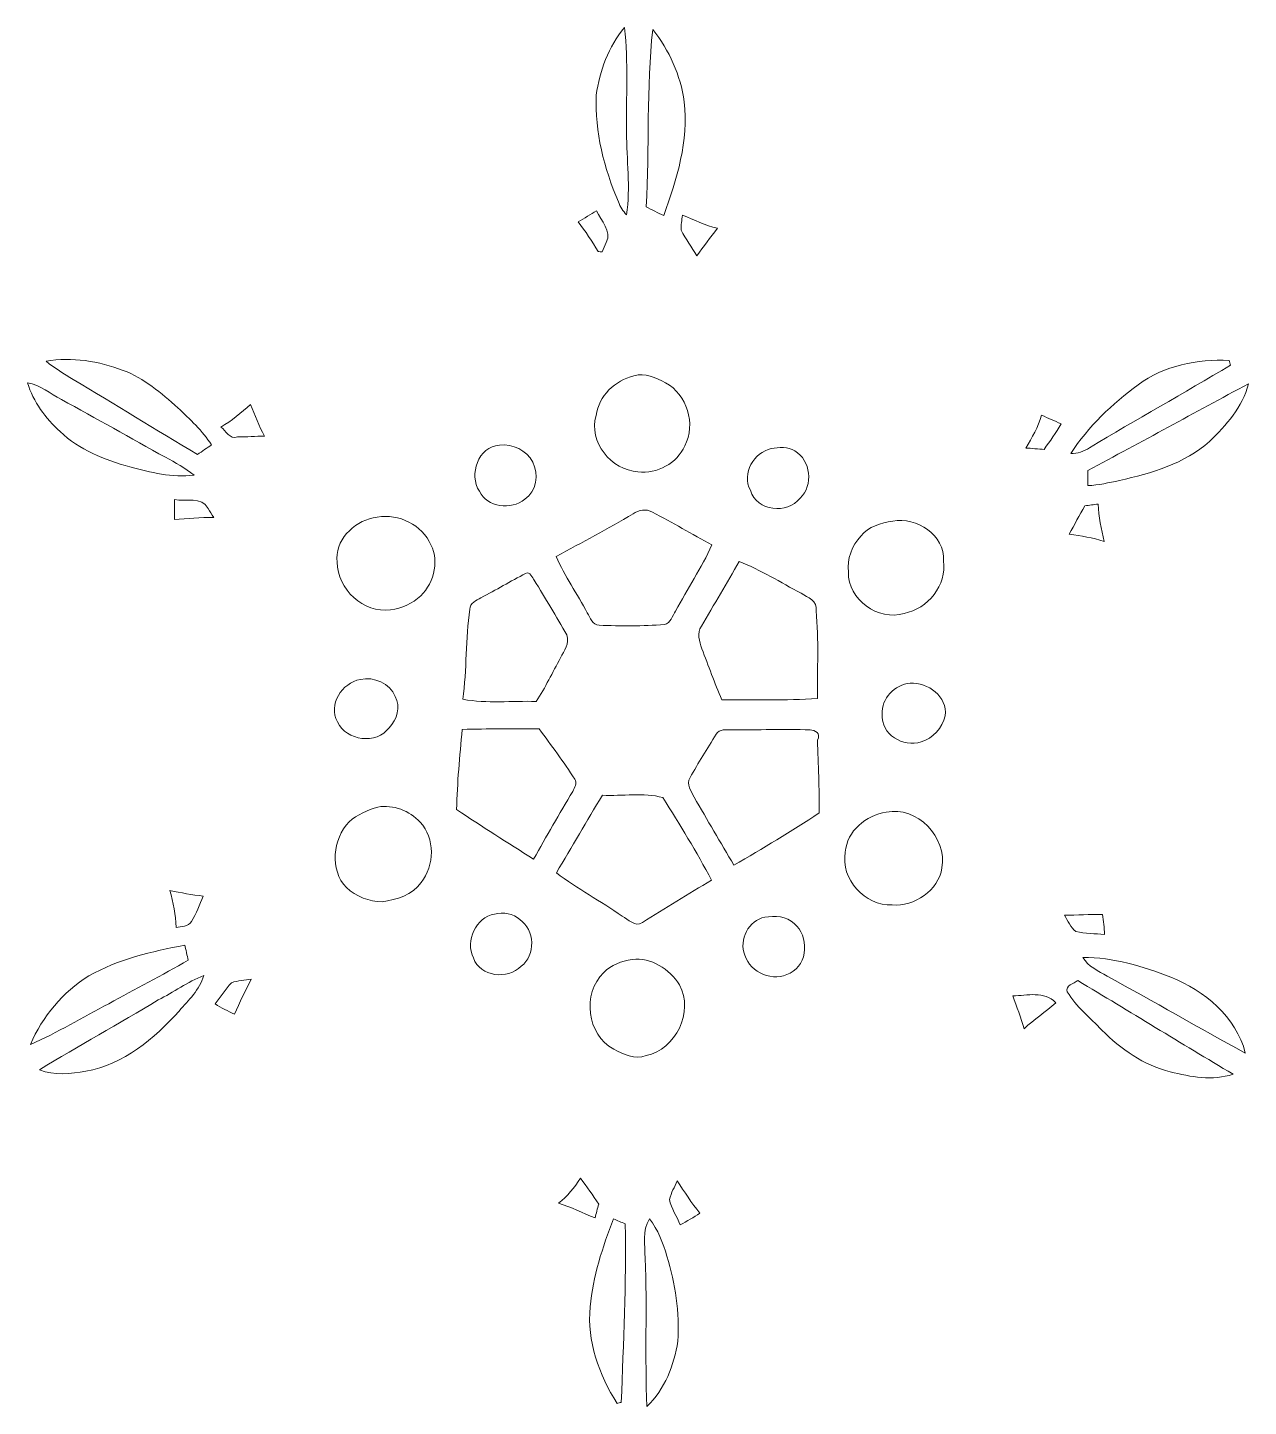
# Model space of a CAD drawing. Header units: centimetres. Extents: x -15.2 to 15.2, y -16.1 to 16.1.
# Drawn here: x -13.16 to 13.46, y -15.01 to 15.07 of the extents above; entities that cross this region are included whole.
import ezdxf

# ---------------------------------------------------------------- set-up
doc = ezdxf.new("R2010")
doc.units = ezdxf.units.CM
doc.header["$MEASUREMENT"] = 0
doc.layers.add('Layer 1', color=7, linetype='Continuous')

msp = doc.modelspace()

# ---------------------------------------------------------------- linework, layer by layer
at = {"layer": 'Layer 1', "color": 251, "lineweight": 9}
for points, knots in [([(-0.75841, 13.59229), (-0.79615, 12.79113), (-0.58731, 11.99915), (-0.27722, 11.26608), (-0.27722, 11.26608), (-0.23841, 11.15989), (-0.17597, 11.06499), (-0.09977, 10.98244), (-0.09977, 10.98244), (-0.00734, 11.57934), (-0.10224, 12.18506), (-0.09695, 12.78549), (-0.09695, 12.78549), (-0.116, 13.54608), (-0.05285, 14.31125), (-0.14493, 15.06831), (-0.14493, 15.06831), (-0.49488, 14.6531), (-0.68503, 14.12499), (-0.75841, 13.59229), (-0.75841, 13.59229), (-0.75841, 13.59229), (-0.75841, 13.59229), (-0.75841, 13.59229)], [0, 0, 0, 0, 0.14285714, 0.14285714, 0.14285714, 0.14285714, 0.28571429, 0.28571429, 0.28571429, 0.28571429, 0.42857143, 0.42857143, 0.42857143, 0.42857143, 0.57142857, 0.57142857, 0.57142857, 0.57142857, 0.71428571, 0.71428571, 0.71428571, 0.71428571, 1, 1, 1, 1]), ([(0.3278, 11.15918), (0.45374, 11.09145), (0.58215, 11.02725), (0.71303, 10.96904), (0.71303, 10.96904), (1.0009, 11.76032), (1.2549, 12.59922), (1.15929, 13.45118), (1.15929, 13.45118), (1.07992, 14.02868), (0.83121, 14.57125), (0.47314, 15.0281), (0.47314, 15.0281), (0.3285, 13.74363), (0.4047, 12.44718), (0.3278, 11.15918), (0.3278, 11.15918), (0.3278, 11.15918), (0.3278, 11.15918), (0.3278, 11.15918)], [0, 0, 0, 0, 0.16666667, 0.16666667, 0.16666667, 0.16666667, 0.33333333, 0.33333333, 0.33333333, 0.33333333, 0.5, 0.5, 0.5, 0.5, 0.66666667, 0.66666667, 0.66666667, 0.66666667, 1, 1, 1, 1]), ([(-1.15317, 10.83145), (-0.99865, 10.6219), (-0.84449, 10.41059), (-0.72066, 10.18058), (-0.72066, 10.18058), (-0.69879, 10.17987), (-0.65469, 10.17846), (-0.63282, 10.17776), (-0.63282, 10.17776), (-0.60319, 10.24514), (-0.57214, 10.31216), (-0.54392, 10.38025), (-0.54392, 10.38025), (-0.40916, 10.6272), (-0.66245, 10.85015), (-0.751, 11.07028), (-0.751, 11.07028), (-0.88647, 10.99303), (-1.01876, 10.90977), (-1.15317, 10.83145), (-1.15317, 10.83145), (-1.15317, 10.83145), (-1.15317, 10.83145), (-1.15317, 10.83145)], [0, 0, 0, 0, 0.14285714, 0.14285714, 0.14285714, 0.14285714, 0.28571429, 0.28571429, 0.28571429, 0.28571429, 0.42857143, 0.42857143, 0.42857143, 0.42857143, 0.57142857, 0.57142857, 0.57142857, 0.57142857, 0.71428571, 0.71428571, 0.71428571, 0.71428571, 1, 1, 1, 1]), ([(1.1226, 10.97433), (1.1032, 10.86708), (1.08874, 10.75913), (1.09297, 10.64942), (1.09297, 10.64942), (1.18857, 10.45291), (1.3191, 10.27406), (1.43622, 10.08921), (1.43622, 10.08921), (1.58157, 10.29206), (1.72762, 10.4942), (1.88425, 10.68858), (1.88425, 10.68858), (1.61755, 10.74855), (1.37555, 10.8759), (1.1226, 10.97433), (1.1226, 10.97433), (1.1226, 10.97433), (1.1226, 10.97433), (1.1226, 10.97433)], [0, 0, 0, 0, 0.16666667, 0.16666667, 0.16666667, 0.16666667, 0.33333333, 0.33333333, 0.33333333, 0.33333333, 0.5, 0.5, 0.5, 0.5, 0.66666667, 0.66666667, 0.66666667, 0.66666667, 1, 1, 1, 1]), ([(-12.75568, 7.78839), (-12.5673, 7.64164), (-12.36551, 7.51393), (-12.16266, 7.38799), (-12.16266, 7.38799), (-11.25461, 6.85212), (-10.36102, 6.29226), (-9.45333, 5.75604), (-9.45333, 5.75604), (-9.35103, 5.82624), (-9.24906, 5.8968), (-9.14606, 5.96559), (-9.14606, 5.96559), (-9.35067, 6.26968), (-9.61596, 6.52615), (-9.88337, 6.77416), (-9.88337, 6.77416), (-10.24249, 7.09448), (-10.61856, 7.41621), (-11.07435, 7.59013), (-11.07435, 7.59013), (-11.60528, 7.79298), (-12.19089, 7.88611), (-12.75568, 7.78839), (-12.75568, 7.78839), (-12.75568, 7.78839), (-12.75568, 7.78839), (-12.75568, 7.78839)], [0, 0, 0, 0, 0.125, 0.125, 0.125, 0.125, 0.25, 0.25, 0.25, 0.25, 0.375, 0.375, 0.375, 0.375, 0.5, 0.5, 0.5, 0.5, 0.625, 0.625, 0.625, 0.625, 0.75, 0.75, 0.75, 0.75, 1, 1, 1, 1]), ([(11.05577, 7.2751), (10.48815, 6.86235), (9.9685, 6.36635), (9.58679, 5.77403), (9.58679, 5.77403), (9.73391, 5.76839), (9.87326, 5.81954), (9.99461, 5.90138), (9.99461, 5.90138), (11.01096, 6.51592), (12.05272, 7.08813), (13.06766, 7.70514), (13.06766, 7.70514), (13.06096, 7.73089), (13.04826, 7.7824), (13.04191, 7.8078), (13.04191, 7.8078), (12.3494, 7.8332), (11.62056, 7.69773), (11.05577, 7.2751), (11.05577, 7.2751), (11.05577, 7.2751), (11.05577, 7.2751), (11.05577, 7.2751)], [0, 0, 0, 0, 0.14285714, 0.14285714, 0.14285714, 0.14285714, 0.28571429, 0.28571429, 0.28571429, 0.28571429, 0.42857143, 0.42857143, 0.42857143, 0.42857143, 0.57142857, 0.57142857, 0.57142857, 0.57142857, 0.71428571, 0.71428571, 0.71428571, 0.71428571, 1, 1, 1, 1]), ([(0.0611, 7.46807), (-0.34883, 7.37494), (-0.70196, 7.03098), (-0.76335, 6.60765), (-0.76335, 6.60765), (-0.93268, 6.02944), (-0.43315, 5.4082), (0.15035, 5.37927), (0.15035, 5.37927), (0.56275, 5.32424), (1.00407, 5.55813), (1.16988, 5.94372), (1.16988, 5.94372), (1.41753, 6.41679), (1.22244, 7.06414), (0.75113, 7.32026), (0.75113, 7.32026), (0.54087, 7.42785), (0.3031, 7.55274), (0.0611, 7.46807), (0.0611, 7.46807), (0.0611, 7.46807), (0.0611, 7.46807), (0.0611, 7.46807)], [0, 0, 0, 0, 0.14285714, 0.14285714, 0.14285714, 0.14285714, 0.28571429, 0.28571429, 0.28571429, 0.28571429, 0.42857143, 0.42857143, 0.42857143, 0.42857143, 0.57142857, 0.57142857, 0.57142857, 0.57142857, 0.71428571, 0.71428571, 0.71428571, 0.71428571, 1, 1, 1, 1]), ([(-13.1582, 7.31708), (-13.03861, 6.90151), (-12.76098, 6.54661), (-12.45088, 6.2531), (-12.45088, 6.2531), (-12.02861, 5.85729), (-11.47969, 5.63962), (-10.93147, 5.48298), (-10.93147, 5.48298), (-10.47427, 5.36727), (-10.00577, 5.24028), (-9.52953, 5.30343), (-9.52953, 5.30343), (-9.72391, 5.45477), (-9.93664, 5.5793), (-10.15465, 5.69289), (-10.15465, 5.69289), (-10.91066, 6.11199), (-11.66066, 6.54203), (-12.42055, 6.95372), (-12.42055, 6.95372), (-12.66361, 7.07719), (-12.88021, 7.27757), (-13.1582, 7.31708), (-13.1582, 7.31708), (-13.1582, 7.31708), (-13.1582, 7.31708), (-13.1582, 7.31708)], [0, 0, 0, 0, 0.125, 0.125, 0.125, 0.125, 0.25, 0.25, 0.25, 0.25, 0.375, 0.375, 0.375, 0.375, 0.5, 0.5, 0.5, 0.5, 0.625, 0.625, 0.625, 0.625, 0.75, 0.75, 0.75, 0.75, 1, 1, 1, 1]), ([(9.95792, 5.4075), (9.96004, 5.29567), (9.95228, 5.18842), (9.95933, 5.07483), (9.95933, 5.07483), (10.19111, 5.08752), (10.41936, 5.13692), (10.64584, 5.18666), (10.64584, 5.18666), (11.34399, 5.34611), (12.06506, 5.55002), (12.61081, 6.03897), (12.61081, 6.03897), (12.97347, 6.38998), (13.33648, 6.79109), (13.4596, 7.29415), (13.4596, 7.29415), (12.28908, 6.6722), (11.1302, 6.02662), (9.95792, 5.4075), (9.95792, 5.4075), (9.95792, 5.4075), (9.95792, 5.4075), (9.95792, 5.4075)], [0, 0, 0, 0, 0.14285714, 0.14285714, 0.14285714, 0.14285714, 0.28571429, 0.28571429, 0.28571429, 0.28571429, 0.42857143, 0.42857143, 0.42857143, 0.42857143, 0.57142857, 0.57142857, 0.57142857, 0.57142857, 0.71428571, 0.71428571, 0.71428571, 0.71428571, 1, 1, 1, 1]), ([(-8.94392, 6.35435), (-8.83068, 6.27251), (-8.75835, 6.07742), (-8.58091, 6.13845), (-8.58091, 6.13845), (-8.38441, 6.1388), (-8.18792, 6.15115), (-7.99142, 6.1568), (-7.99142, 6.1568), (-8.11066, 6.37693), (-8.20519, 6.60906), (-8.29551, 6.84224), (-8.29551, 6.84224), (-8.50401, 6.66973), (-8.70685, 6.487), (-8.94392, 6.35435), (-8.94392, 6.35435), (-8.94392, 6.35435), (-8.94392, 6.35435), (-8.94392, 6.35435)], [0, 0, 0, 0, 0.16666667, 0.16666667, 0.16666667, 0.16666667, 0.33333333, 0.33333333, 0.33333333, 0.33333333, 0.5, 0.5, 0.5, 0.5, 0.66666667, 0.66666667, 0.66666667, 0.66666667, 1, 1, 1, 1]), ([(8.95074, 6.61047), (8.87559, 6.35435), (8.73872, 6.12575), (8.60855, 5.89574), (8.60855, 5.89574), (8.70697, 5.88833), (8.90453, 5.87422), (9.00294, 5.86681), (9.00294, 5.86681), (9.13666, 6.04567), (9.26683, 6.22841), (9.37371, 6.42455), (9.37371, 6.42455), (9.23295, 6.48664), (9.0915, 6.54873), (8.95074, 6.61047), (8.95074, 6.61047), (8.95074, 6.61047), (8.95074, 6.61047), (8.95074, 6.61047)], [0, 0, 0, 0, 0.16666667, 0.16666667, 0.16666667, 0.16666667, 0.33333333, 0.33333333, 0.33333333, 0.33333333, 0.5, 0.5, 0.5, 0.5, 0.66666667, 0.66666667, 0.66666667, 0.66666667, 1, 1, 1, 1]), ([(-2.86872, 5.95501), (-3.33369, 5.9356), (-3.5457, 5.31189), (-3.30758, 4.95312), (-3.30758, 4.95312), (-3.13966, 4.59646), (-2.60908, 4.5379), (-2.3198, 4.77708), (-2.3198, 4.77708), (-2.05663, 4.9457), (-2.01253, 5.32318), (-2.14306, 5.58918), (-2.14306, 5.58918), (-2.2817, 5.83965), (-2.58262, 5.99946), (-2.86872, 5.95501), (-2.86872, 5.95501), (-2.86872, 5.95501), (-2.86872, 5.95501), (-2.86872, 5.95501)], [0, 0, 0, 0, 0.16666667, 0.16666667, 0.16666667, 0.16666667, 0.33333333, 0.33333333, 0.33333333, 0.33333333, 0.5, 0.5, 0.5, 0.5, 0.66666667, 0.66666667, 0.66666667, 0.66666667, 1, 1, 1, 1]), ([(3.05759, 5.88833), (2.67659, 5.79485), (2.40742, 5.35035), (2.60004, 4.97357), (2.60004, 4.97357), (2.74221, 4.51532), (3.40613, 4.44335), (3.6873, 4.80247), (3.6873, 4.80247), (3.97799, 5.0847), (3.91696, 5.62551), (3.56982, 5.834), (3.56982, 5.834), (3.41989, 5.93243), (3.22516, 5.9095), (3.05759, 5.88833), (3.05759, 5.88833), (3.05759, 5.88833), (3.05759, 5.88833), (3.05759, 5.88833)], [0, 0, 0, 0, 0.16666667, 0.16666667, 0.16666667, 0.16666667, 0.33333333, 0.33333333, 0.33333333, 0.33333333, 0.5, 0.5, 0.5, 0.5, 0.66666667, 0.66666667, 0.66666667, 0.66666667, 1, 1, 1, 1]), ([(-9.95639, 4.76932), (-9.95428, 4.62468), (-9.95357, 4.47898), (-9.95815, 4.33364), (-9.95815, 4.33364), (-9.6731, 4.3608), (-9.38771, 4.38303), (-9.10091, 4.37844), (-9.10091, 4.37844), (-9.14042, 4.44582), (-9.18134, 4.51285), (-9.22473, 4.57706), (-9.22473, 4.57706), (-9.35914, 4.84552), (-9.71756, 4.72099), (-9.95639, 4.76932), (-9.95639, 4.76932), (-9.95639, 4.76932), (-9.95639, 4.76932), (-9.95639, 4.76932)], [0, 0, 0, 0, 0.16666667, 0.16666667, 0.16666667, 0.16666667, 0.33333333, 0.33333333, 0.33333333, 0.33333333, 0.5, 0.5, 0.5, 0.5, 0.66666667, 0.66666667, 0.66666667, 0.66666667, 1, 1, 1, 1]), ([(0.0431, 4.46135), (-0.5037, 4.12973), (-1.07344, 3.83834), (-1.63259, 3.52895), (-1.63259, 3.52895), (-1.44244, 3.09962), (-1.17433, 2.71192), (-0.95596, 2.29741), (-0.95596, 2.29741), (-0.88435, 2.20215), (-0.84449, 2.03034), (-0.69844, 2.02929), (-0.69844, 2.02929), (-0.22395, 2.01412), (0.25371, 2.00353), (0.72714, 2.04869), (0.72714, 2.04869), (0.86896, 2.06844), (0.89788, 2.23954), (0.97126, 2.33656), (0.97126, 2.33656), (1.22173, 2.82516), (1.5417, 3.27636), (1.76043, 3.78084), (1.76043, 3.78084), (1.32721, 4.01579), (0.906, 4.27366), (0.46467, 4.49345), (0.46467, 4.49345), (0.33415, 4.58128), (0.16658, 4.54142), (0.0431, 4.46135), (0.0431, 4.46135), (0.0431, 4.46135), (0.0431, 4.46135), (0.0431, 4.46135)], [0, 0, 0, 0, 0.1, 0.1, 0.1, 0.1, 0.2, 0.2, 0.2, 0.2, 0.3, 0.3, 0.3, 0.3, 0.4, 0.4, 0.4, 0.4, 0.5, 0.5, 0.5, 0.5, 0.6, 0.6, 0.6, 0.6, 0.7, 0.7, 0.7, 0.7, 0.8, 0.8, 0.8, 0.8, 1, 1, 1, 1]), ([(9.89054, 4.6335), (9.78048, 4.42713), (9.66265, 4.22498), (9.55435, 4.0179), (9.55435, 4.0179), (9.81081, 3.98298), (10.06727, 3.93712), (10.31458, 3.85739), (10.31458, 3.85739), (10.24895, 4.12585), (10.19111, 4.39679), (10.18652, 4.67442), (10.18652, 4.67442), (10.08563, 4.66208), (9.98966, 4.64796), (9.89054, 4.6335), (9.89054, 4.6335), (9.89054, 4.6335), (9.89054, 4.6335), (9.89054, 4.6335)], [0, 0, 0, 0, 0.16666667, 0.16666667, 0.16666667, 0.16666667, 0.33333333, 0.33333333, 0.33333333, 0.33333333, 0.5, 0.5, 0.5, 0.5, 0.66666667, 0.66666667, 0.66666667, 0.66666667, 1, 1, 1, 1]), ([(-5.62075, 4.37103), (-6.05926, 4.28424), (-6.46813, 3.87185), (-6.41027, 3.40301), (-6.41027, 3.40301), (-6.39933, 2.82128), (-5.83595, 2.27694), (-5.24328, 2.3676), (-5.24328, 2.3676), (-4.99597, 2.3856), (-4.77196, 2.51294), (-4.58499, 2.66781), (-4.58499, 2.66781), (-4.28231, 2.9698), (-4.16836, 3.48415), (-4.4026, 3.8588), (-4.4026, 3.8588), (-4.63297, 4.28248), (-5.15649, 4.48886), (-5.62075, 4.37103), (-5.62075, 4.37103), (-5.62075, 4.37103), (-5.62075, 4.37103), (-5.62075, 4.37103)], [0, 0, 0, 0, 0.14285714, 0.14285714, 0.14285714, 0.14285714, 0.28571429, 0.28571429, 0.28571429, 0.28571429, 0.42857143, 0.42857143, 0.42857143, 0.42857143, 0.57142857, 0.57142857, 0.57142857, 0.57142857, 0.71428571, 0.71428571, 0.71428571, 0.71428571, 1, 1, 1, 1]), ([(5.70378, 4.30118), (5.45083, 4.25956), (5.17496, 4.18442), (5.00775, 3.97557), (5.00775, 3.97557), (4.82077, 3.76567), (4.69765, 3.47533), (4.73822, 3.19099), (4.73822, 3.19099), (4.72447, 2.59091), (5.38628, 2.11466), (5.95566, 2.28787), (5.95566, 2.28787), (6.47389, 2.3863), (6.88346, 2.90242), (6.81397, 3.43582), (6.81397, 3.43582), (6.84219, 4.00168), (6.22483, 4.39538), (5.70378, 4.30118), (5.70378, 4.30118), (5.70378, 4.30118), (5.70378, 4.30118), (5.70378, 4.30118)], [0, 0, 0, 0, 0.14285714, 0.14285714, 0.14285714, 0.14285714, 0.28571429, 0.28571429, 0.28571429, 0.28571429, 0.42857143, 0.42857143, 0.42857143, 0.42857143, 0.57142857, 0.57142857, 0.57142857, 0.57142857, 0.71428571, 0.71428571, 0.71428571, 0.71428571, 1, 1, 1, 1]), ([(2.3538, 3.42171), (2.09733, 2.94158), (1.80629, 2.48085), (1.53324, 2.01059), (1.53324, 2.01059), (1.43058, 1.86277), (1.48808, 1.67369), (1.54382, 1.51811), (1.54382, 1.51811), (1.68493, 1.14487), (1.8211, 0.76952), (1.97915, 0.40298), (1.97915, 0.40298), (2.67412, 0.40545), (3.37015, 0.38428), (4.06407, 0.43014), (4.06407, 0.43014), (4.05595, 1.06761), (4.09617, 1.70791), (4.03443, 2.34326), (4.03443, 2.34326), (4.07324, 2.5648), (3.85134, 2.63537), (3.70846, 2.72744), (3.70846, 2.72744), (3.25903, 2.96275), (2.82828, 3.23791), (2.3538, 3.42171), (2.3538, 3.42171), (2.3538, 3.42171), (2.3538, 3.42171), (2.3538, 3.42171)], [0, 0, 0, 0, 0.11111111, 0.11111111, 0.11111111, 0.11111111, 0.22222222, 0.22222222, 0.22222222, 0.22222222, 0.33333333, 0.33333333, 0.33333333, 0.33333333, 0.44444444, 0.44444444, 0.44444444, 0.44444444, 0.55555556, 0.55555556, 0.55555556, 0.55555556, 0.66666667, 0.66666667, 0.66666667, 0.66666667, 0.77777778, 0.77777778, 0.77777778, 0.77777778, 1, 1, 1, 1]), ([(-2.29899, 3.1603), (-2.62602, 2.98709), (-2.94563, 2.79976), (-3.27371, 2.62831), (-3.27371, 2.62831), (-3.3732, 2.5708), (-3.51043, 2.51436), (-3.51784, 2.3803), (-3.51784, 2.3803), (-3.6025, 1.72766), (-3.58522, 1.06656), (-3.666, 0.41321), (-3.666, 0.41321), (-3.14072, 0.31761), (-2.59955, 0.38181), (-2.06827, 0.36735), (-2.06827, 0.36735), (-1.86331, 0.66721), (-1.72008, 1.00341), (-1.53699, 1.31667), (-1.53699, 1.31667), (-1.46326, 1.47119), (-1.32955, 1.63382), (-1.40364, 1.81727), (-1.40364, 1.81727), (-1.62483, 2.22402), (-1.8753, 2.61454), (-2.11025, 3.01355), (-2.11025, 3.01355), (-2.15153, 3.05094), (-2.20938, 3.22027), (-2.29899, 3.1603), (-2.29899, 3.1603), (-2.29899, 3.1603), (-2.29899, 3.1603), (-2.29899, 3.1603)], [0, 0, 0, 0, 0.1, 0.1, 0.1, 0.1, 0.2, 0.2, 0.2, 0.2, 0.3, 0.3, 0.3, 0.3, 0.4, 0.4, 0.4, 0.4, 0.5, 0.5, 0.5, 0.5, 0.6, 0.6, 0.6, 0.6, 0.7, 0.7, 0.7, 0.7, 0.8, 0.8, 0.8, 0.8, 1, 1, 1, 1]), ([(-5.90333, 0.84572), (-6.30373, 0.77692), (-6.60994, 0.29926), (-6.40216, -0.08068), (-6.40216, -0.08068), (-6.20848, -0.49519), (-5.54843, -0.57845), (-5.27397, -0.20591), (-5.27397, -0.20591), (-5.10675, -0.03023), (-5.01326, 0.24952), (-5.14485, 0.47283), (-5.14485, 0.47283), (-5.25951, 0.76705), (-5.60347, 0.91239), (-5.90333, 0.84572), (-5.90333, 0.84572), (-5.90333, 0.84572), (-5.90333, 0.84572), (-5.90333, 0.84572)], [0, 0, 0, 0, 0.16666667, 0.16666667, 0.16666667, 0.16666667, 0.33333333, 0.33333333, 0.33333333, 0.33333333, 0.5, 0.5, 0.5, 0.5, 0.66666667, 0.66666667, 0.66666667, 0.66666667, 1, 1, 1, 1]), ([(6.08372, 0.76881), (5.7514, 0.73247), (5.44801, 0.43261), (5.47482, 0.08654), (5.47482, 0.08654), (5.44343, -0.3435), (5.93485, -0.65359), (6.3222, -0.51248), (6.3222, -0.51248), (6.5836, -0.44157), (6.79386, -0.2098), (6.84536, 0.05444), (6.84536, 0.05444), (6.91063, 0.4753), (6.46719, 0.78821), (6.08372, 0.76881), (6.08372, 0.76881), (6.08372, 0.76881), (6.08372, 0.76881), (6.08372, 0.76881)], [0, 0, 0, 0, 0.16666667, 0.16666667, 0.16666667, 0.16666667, 0.33333333, 0.33333333, 0.33333333, 0.33333333, 0.5, 0.5, 0.5, 0.5, 0.66666667, 0.66666667, 0.66666667, 0.66666667, 1, 1, 1, 1]), ([(-3.68011, -0.24331), (-3.74114, -0.82504), (-3.78806, -1.40853), (-3.80535, -1.99344), (-3.80535, -1.99344), (-3.24937, -2.35962), (-2.68916, -2.71981), (-2.12472, -3.07329), (-2.12472, -3.07329), (-1.8492, -2.57588), (-1.56098, -2.08587), (-1.27346, -1.59515), (-1.27346, -1.59515), (-1.23325, -1.51472), (-1.16798, -1.41524), (-1.22831, -1.32775), (-1.22831, -1.32775), (-1.47031, -0.95169), (-1.73842, -0.59256), (-2.00477, -0.23343), (-2.00477, -0.23343), (-2.56322, -0.2299), (-3.12202, -0.22673), (-3.68011, -0.24331), (-3.68011, -0.24331), (-3.68011, -0.24331), (-3.68011, -0.24331), (-3.68011, -0.24331)], [0, 0, 0, 0, 0.125, 0.125, 0.125, 0.125, 0.25, 0.25, 0.25, 0.25, 0.375, 0.375, 0.375, 0.375, 0.5, 0.5, 0.5, 0.5, 0.625, 0.625, 0.625, 0.625, 0.75, 0.75, 0.75, 0.75, 1, 1, 1, 1]), ([(1.85462, -0.34808), (1.66623, -0.66417), (1.46162, -0.97109), (1.2877, -1.29529), (1.2877, -1.29529), (1.19528, -1.44734), (1.3124, -1.58916), (1.37413, -1.72251), (1.37413, -1.72251), (1.66376, -2.21569), (1.94881, -2.71205), (2.24056, -3.20417), (2.24056, -3.20417), (2.87379, -2.84681), (3.49221, -2.46263), (4.10216, -2.06646), (4.10216, -2.06646), (4.1071, -1.53624), (4.07818, -1.00707), (4.06336, -0.4772), (4.06336, -0.4772), (4.14908, -0.32268), (4.00762, -0.25918), (3.90179, -0.25248), (3.90179, -0.25248), (3.33276, -0.2352), (2.76373, -0.25671), (2.19505, -0.24966), (2.19505, -0.24966), (2.08604, -0.25707), (1.91741, -0.22532), (1.85462, -0.34808), (1.85462, -0.34808), (1.85462, -0.34808), (1.85462, -0.34808), (1.85462, -0.34808)], [0, 0, 0, 0, 0.1, 0.1, 0.1, 0.1, 0.2, 0.2, 0.2, 0.2, 0.3, 0.3, 0.3, 0.3, 0.4, 0.4, 0.4, 0.4, 0.5, 0.5, 0.5, 0.5, 0.6, 0.6, 0.6, 0.6, 0.7, 0.7, 0.7, 0.7, 0.8, 0.8, 0.8, 0.8, 1, 1, 1, 1]), ([(-0.62682, -1.67841), (-0.96831, -2.23756), (-1.28828, -2.80977), (-1.62871, -3.36963), (-1.62871, -3.36963), (-1.17398, -3.71817), (-0.66457, -3.98805), (-0.19643, -4.31825), (-0.19643, -4.31825), (-0.06555, -4.38104), (0.08932, -4.56343), (0.24525, -4.45653), (0.24525, -4.45653), (0.74619, -4.14468), (1.24784, -3.83318), (1.75549, -3.53155), (1.75549, -3.53155), (1.42811, -2.91701), (1.06298, -2.32117), (0.69504, -1.73062), (0.69504, -1.73062), (0.271, -1.61385), (-0.19079, -1.70169), (-0.62682, -1.67841), (-0.62682, -1.67841), (-0.62682, -1.67841), (-0.62682, -1.67841), (-0.62682, -1.67841)], [0, 0, 0, 0, 0.125, 0.125, 0.125, 0.125, 0.25, 0.25, 0.25, 0.25, 0.375, 0.375, 0.375, 0.375, 0.5, 0.5, 0.5, 0.5, 0.625, 0.625, 0.625, 0.625, 0.75, 0.75, 0.75, 0.75, 1, 1, 1, 1]), ([(-5.52056, -1.93594), (-5.74599, -2.00367), (-5.97141, -2.10104), (-6.14675, -2.26155), (-6.14675, -2.26155), (-6.50764, -2.63479), (-6.57608, -3.30436), (-6.20672, -3.69524), (-6.20672, -3.69524), (-5.99576, -3.88645), (-5.71212, -4.00498), (-5.42567, -4.0018), (-5.42567, -4.0018), (-5.11733, -3.95559), (-4.75997, -3.8621), (-4.579, -3.5827), (-4.579, -3.5827), (-4.28372, -3.21405), (-4.26784, -2.61715), (-4.60192, -2.26684), (-4.60192, -2.26684), (-4.82876, -2.01637), (-5.18542, -1.87985), (-5.52056, -1.93594), (-5.52056, -1.93594), (-5.52056, -1.93594), (-5.52056, -1.93594), (-5.52056, -1.93594)], [0, 0, 0, 0, 0.125, 0.125, 0.125, 0.125, 0.25, 0.25, 0.25, 0.25, 0.375, 0.375, 0.375, 0.375, 0.5, 0.5, 0.5, 0.5, 0.625, 0.625, 0.625, 0.625, 0.75, 0.75, 0.75, 0.75, 1, 1, 1, 1]), ([(5.56231, -2.04883), (5.1284, -2.1222), (4.70224, -2.45311), (4.67084, -2.91842), (4.67084, -2.91842), (4.55654, -3.51074), (5.103, -4.09), (5.68966, -4.07306), (5.68966, -4.07306), (6.17509, -4.11081), (6.70214, -3.7598), (6.77869, -3.26485), (6.77869, -3.26485), (6.89193, -2.59739), (6.23965, -1.90595), (5.56231, -2.04883), (5.56231, -2.04883), (5.56231, -2.04883), (5.56231, -2.04883), (5.56231, -2.04883)], [0, 0, 0, 0, 0.16666667, 0.16666667, 0.16666667, 0.16666667, 0.33333333, 0.33333333, 0.33333333, 0.33333333, 0.5, 0.5, 0.5, 0.5, 0.66666667, 0.66666667, 0.66666667, 0.66666667, 1, 1, 1, 1]), ([(-10.05446, -3.75662), (-9.98215, -4.0198), (-9.92605, -4.28685), (-9.92147, -4.56201), (-9.92147, -4.56201), (-9.80329, -4.54614), (-9.65618, -4.54896), (-9.58351, -4.43642), (-9.58351, -4.43642), (-9.47591, -4.26286), (-9.40888, -4.06742), (-9.32845, -3.88044), (-9.32845, -3.88044), (-9.57292, -3.85292), (-9.81458, -3.80848), (-10.05446, -3.75662), (-10.05446, -3.75662), (-10.05446, -3.75662), (-10.05446, -3.75662), (-10.05446, -3.75662)], [0, 0, 0, 0, 0.16666667, 0.16666667, 0.16666667, 0.16666667, 0.33333333, 0.33333333, 0.33333333, 0.33333333, 0.5, 0.5, 0.5, 0.5, 0.66666667, 0.66666667, 0.66666667, 0.66666667, 1, 1, 1, 1]), ([(-2.97526, -4.27062), (-3.38554, -4.34435), (-3.62155, -4.85447), (-3.43775, -5.22947), (-3.43775, -5.22947), (-3.29347, -5.64645), (-2.68916, -5.70466), (-2.39706, -5.4108), (-2.39706, -5.4108), (-2.07709, -5.17267), (-2.09191, -4.6128), (-2.42493, -4.39374), (-2.42493, -4.39374), (-2.5678, -4.2491), (-2.78688, -4.23217), (-2.97526, -4.27062), (-2.97526, -4.27062), (-2.97526, -4.27062), (-2.97526, -4.27062), (-2.97526, -4.27062)], [0, 0, 0, 0, 0.16666667, 0.16666667, 0.16666667, 0.16666667, 0.33333333, 0.33333333, 0.33333333, 0.33333333, 0.5, 0.5, 0.5, 0.5, 0.66666667, 0.66666667, 0.66666667, 0.66666667, 1, 1, 1, 1]), ([(2.91577, -4.34047), (2.56582, -4.40291), (2.3418, -4.8407), (2.48009, -5.16738), (2.48009, -5.16738), (2.60074, -5.55932), (3.10874, -5.76781), (3.4654, -5.55826), (3.4654, -5.55826), (3.86298, -5.36811), (3.88485, -4.74687), (3.55712, -4.47911), (3.55712, -4.47911), (3.38744, -4.3193), (3.13485, -4.30201), (2.91577, -4.34047), (2.91577, -4.34047), (2.91577, -4.34047), (2.91577, -4.34047), (2.91577, -4.34047)], [0, 0, 0, 0, 0.16666667, 0.16666667, 0.16666667, 0.16666667, 0.33333333, 0.33333333, 0.33333333, 0.33333333, 0.5, 0.5, 0.5, 0.5, 0.66666667, 0.66666667, 0.66666667, 0.66666667, 1, 1, 1, 1]), ([(9.4471, -4.29849), (9.52718, -4.41702), (9.58186, -4.56447), (9.69757, -4.6509), (9.69757, -4.6509), (9.89971, -4.70136), (10.1156, -4.69642), (10.32304, -4.71652), (10.32304, -4.71652), (10.31811, -4.56942), (10.29694, -4.42302), (10.28036, -4.27768), (10.28036, -4.27768), (10.00273, -4.27803), (9.72438, -4.29214), (9.4471, -4.29849), (9.4471, -4.29849), (9.4471, -4.29849), (9.4471, -4.29849), (9.4471, -4.29849)], [0, 0, 0, 0, 0.16666667, 0.16666667, 0.16666667, 0.16666667, 0.33333333, 0.33333333, 0.33333333, 0.33333333, 0.5, 0.5, 0.5, 0.5, 0.66666667, 0.66666667, 0.66666667, 0.66666667, 1, 1, 1, 1]), ([(-11.82329, -5.61964), (-12.38844, -5.96783), (-12.83506, -6.51005), (-13.09717, -7.11683), (-13.09717, -7.11683), (-12.50768, -6.8593), (-11.95735, -6.52381), (-11.38761, -6.22677), (-11.38761, -6.22677), (-10.814, -5.90257), (-10.22133, -5.61329), (-9.65618, -5.27392), (-9.65618, -5.27392), (-9.67452, -5.19313), (-9.71156, -5.03156), (-9.72991, -4.95078), (-9.72991, -4.95078), (-10.45063, -5.08518), (-11.17912, -5.2584), (-11.82329, -5.61964), (-11.82329, -5.61964), (-11.82329, -5.61964), (-11.82329, -5.61964), (-11.82329, -5.61964)], [0, 0, 0, 0, 0.14285714, 0.14285714, 0.14285714, 0.14285714, 0.28571429, 0.28571429, 0.28571429, 0.28571429, 0.42857143, 0.42857143, 0.42857143, 0.42857143, 0.57142857, 0.57142857, 0.57142857, 0.57142857, 0.71428571, 0.71428571, 0.71428571, 0.71428571, 1, 1, 1, 1]), ([(0.02335, -5.26122), (-0.20455, -5.29791), (-0.43844, -5.37658), (-0.59825, -5.55226), (-0.59825, -5.55226), (-1.0685, -6.00452), (-0.96866, -6.90904), (-0.37882, -7.21561), (-0.37882, -7.21561), (-0.17174, -7.33908), (0.08438, -7.44738), (0.32674, -7.35919), (0.32674, -7.35919), (0.97867, -7.22231), (1.36955, -6.40669), (1.05663, -5.81543), (1.05663, -5.81543), (0.83862, -5.4743), (0.4421, -5.20936), (0.02335, -5.26122), (0.02335, -5.26122), (0.02335, -5.26122), (0.02335, -5.26122), (0.02335, -5.26122)], [0, 0, 0, 0, 0.14285714, 0.14285714, 0.14285714, 0.14285714, 0.28571429, 0.28571429, 0.28571429, 0.28571429, 0.42857143, 0.42857143, 0.42857143, 0.42857143, 0.57142857, 0.57142857, 0.57142857, 0.57142857, 0.71428571, 0.71428571, 0.71428571, 0.71428571, 1, 1, 1, 1]), ([(9.84821, -5.21748), (9.9685, -5.4175), (10.18687, -5.51522), (10.38196, -5.6267), (10.38196, -5.6267), (11.3902, -6.17597), (12.3808, -6.757), (13.3908, -7.30274), (13.3908, -7.30274), (13.19995, -6.51182), (12.49369, -5.94208), (11.77014, -5.64681), (11.77014, -5.64681), (11.15737, -5.4108), (10.51178, -5.21113), (9.84821, -5.21748), (9.84821, -5.21748), (9.84821, -5.21748), (9.84821, -5.21748), (9.84821, -5.21748)], [0, 0, 0, 0, 0.16666667, 0.16666667, 0.16666667, 0.16666667, 0.33333333, 0.33333333, 0.33333333, 0.33333333, 0.5, 0.5, 0.5, 0.5, 0.66666667, 0.66666667, 0.66666667, 0.66666667, 1, 1, 1, 1]), ([(-10.30952, -6.14634), (-11.16713, -6.66281), (-12.0466, -7.14364), (-12.89821, -7.66963), (-12.89821, -7.66963), (-12.57788, -7.80016), (-12.21735, -7.75606), (-11.88503, -7.70033), (-11.88503, -7.70033), (-11.06517, -7.5504), (-10.39666, -6.98807), (-9.85303, -6.38658), (-9.85303, -6.38658), (-9.65123, -6.14951), (-9.4043, -5.92338), (-9.31822, -5.61435), (-9.31822, -5.61435), (-9.66887, -5.75264), (-9.97649, -5.97277), (-10.30952, -6.14634), (-10.30952, -6.14634), (-10.30952, -6.14634), (-10.30952, -6.14634), (-10.30952, -6.14634)], [0, 0, 0, 0, 0.14285714, 0.14285714, 0.14285714, 0.14285714, 0.28571429, 0.28571429, 0.28571429, 0.28571429, 0.42857143, 0.42857143, 0.42857143, 0.42857143, 0.57142857, 0.57142857, 0.57142857, 0.57142857, 0.71428571, 0.71428571, 0.71428571, 0.71428571, 1, 1, 1, 1]), ([(-8.71073, -5.77063), (-8.84691, -5.91033), (-8.95203, -6.07755), (-9.06951, -6.23348), (-9.06951, -6.23348), (-8.93369, -6.31814), (-8.79045, -6.38799), (-8.64687, -6.45855), (-8.64687, -6.45855), (-8.53576, -6.19679), (-8.41087, -5.94173), (-8.28069, -5.68949), (-8.28069, -5.68949), (-8.42286, -5.71666), (-8.57421, -5.71913), (-8.71073, -5.77063), (-8.71073, -5.77063), (-8.71073, -5.77063), (-8.71073, -5.77063), (-8.71073, -5.77063)], [0, 0, 0, 0, 0.16666667, 0.16666667, 0.16666667, 0.16666667, 0.33333333, 0.33333333, 0.33333333, 0.33333333, 0.5, 0.5, 0.5, 0.5, 0.66666667, 0.66666667, 0.66666667, 0.66666667, 1, 1, 1, 1]), ([(8.32209, -6.05638), (8.41029, -6.29274), (8.49601, -6.52946), (8.56692, -6.77217), (8.56692, -6.77217), (8.78494, -6.56791), (9.04246, -6.41233), (9.25766, -6.20561), (9.25766, -6.20561), (9.00225, -5.93926), (8.64065, -6.05391), (8.32209, -6.05638), (8.32209, -6.05638), (8.32209, -6.05638), (8.32209, -6.05638), (8.32209, -6.05638)], [0, 0, 0, 0, 0.2, 0.2, 0.2, 0.2, 0.4, 0.4, 0.4, 0.4, 0.6, 0.6, 0.6, 0.6, 1, 1, 1, 1]), ([(9.51095, -5.96889), (9.70463, -6.29274), (10.00449, -6.53439), (10.26518, -6.80286), (10.26518, -6.80286), (10.67759, -7.21914), (11.17889, -7.57156), (11.75568, -7.7102), (11.75568, -7.7102), (12.19665, -7.82768), (12.67996, -7.91339), (13.12375, -7.76488), (13.12375, -7.76488), (11.99063, -7.09143), (10.86915, -6.39787), (9.73708, -5.7223), (9.73708, -5.7223), (9.65489, -5.78862), (9.46227, -5.83201), (9.51095, -5.96889), (9.51095, -5.96889), (9.51095, -5.96889), (9.51095, -5.96889), (9.51095, -5.96889)], [0, 0, 0, 0, 0.14285714, 0.14285714, 0.14285714, 0.14285714, 0.28571429, 0.28571429, 0.28571429, 0.28571429, 0.42857143, 0.42857143, 0.42857143, 0.42857143, 0.57142857, 0.57142857, 0.57142857, 0.57142857, 0.71428571, 0.71428571, 0.71428571, 0.71428571, 1, 1, 1, 1]), ([(-1.10201, -10.03289), (-1.23501, -10.23786), (-1.38847, -10.42906), (-1.58144, -10.58146), (-1.58144, -10.58146), (-1.30451, -10.65801), (-1.05368, -10.80089), (-0.78592, -10.90214), (-0.78592, -10.90214), (-0.76052, -10.80089), (-0.73336, -10.69999), (-0.70443, -10.59981), (-0.70443, -10.59981), (-0.8332, -10.40825), (-0.96514, -10.21845), (-1.10201, -10.03289), (-1.10201, -10.03289), (-1.10201, -10.03289), (-1.10201, -10.03289), (-1.10201, -10.03289)], [0, 0, 0, 0, 0.16666667, 0.16666667, 0.16666667, 0.16666667, 0.33333333, 0.33333333, 0.33333333, 0.33333333, 0.5, 0.5, 0.5, 0.5, 0.66666667, 0.66666667, 0.66666667, 0.66666667, 1, 1, 1, 1]), ([(1.00689, -10.0904), (0.94727, -10.2248), (0.87178, -10.35498), (0.83791, -10.49891), (0.83791, -10.49891), (0.87213, -10.69717), (0.9949, -10.86933), (1.07357, -11.05277), (1.07357, -11.05277), (1.21997, -10.97375), (1.36108, -10.8852), (1.50184, -10.79666), (1.50184, -10.79666), (1.31522, -10.57688), (1.16353, -10.33134), (1.00689, -10.0904), (1.00689, -10.0904), (1.00689, -10.0904), (1.00689, -10.0904), (1.00689, -10.0904)], [0, 0, 0, 0, 0.16666667, 0.16666667, 0.16666667, 0.16666667, 0.33333333, 0.33333333, 0.33333333, 0.33333333, 0.5, 0.5, 0.5, 0.5, 0.66666667, 0.66666667, 0.66666667, 0.66666667, 1, 1, 1, 1]), ([(-0.38235, -10.9226), (-0.62259, -11.53925), (-0.83425, -12.17813), (-0.89352, -12.84065), (-0.89352, -12.84065), (-0.96372, -13.5896), (-0.69597, -14.3202), (-0.30685, -14.94779), (-0.30685, -14.94779), (-0.28357, -14.94179), (-0.23735, -14.93015), (-0.21407, -14.92451), (-0.21407, -14.92451), (-0.16433, -13.62735), (-0.10612, -12.32842), (-0.12694, -11.03055), (-0.12694, -11.03055), (-0.21231, -10.99492), (-0.29733, -10.95893), (-0.38235, -10.9226), (-0.38235, -10.9226), (-0.38235, -10.9226), (-0.38235, -10.9226), (-0.38235, -10.9226)], [0, 0, 0, 0, 0.14285714, 0.14285714, 0.14285714, 0.14285714, 0.28571429, 0.28571429, 0.28571429, 0.28571429, 0.42857143, 0.42857143, 0.42857143, 0.42857143, 0.57142857, 0.57142857, 0.57142857, 0.57142857, 0.71428571, 0.71428571, 0.71428571, 0.71428571, 1, 1, 1, 1]), ([(0.39941, -10.92013), (0.2329, -11.1766), (0.30451, -11.49374), (0.30557, -11.78055), (0.30557, -11.78055), (0.35425, -12.85758), (0.29463, -13.93638), (0.34685, -15.01306), (0.34685, -15.01306), (0.73067, -14.64017), (0.94269, -14.11488), (1.01748, -13.59136), (1.01748, -13.59136), (1.06369, -12.96483), (0.9628, -12.33477), (0.78253, -11.73575), (0.78253, -11.73575), (0.68975, -11.45), (0.59273, -11.15543), (0.39941, -10.92013)], [0, 0, 0, 0, 0.16666667, 0.16666667, 0.16666667, 0.16666667, 0.33333333, 0.33333333, 0.33333333, 0.33333333, 0.5, 0.5, 0.5, 0.5, 0.66666667, 0.66666667, 0.66666667, 0.66666667, 1, 1, 1, 1])]:
    msp.add_open_spline(points, degree=3, knots=knots, dxfattribs=at)

doc.saveas('drawing.dxf')
